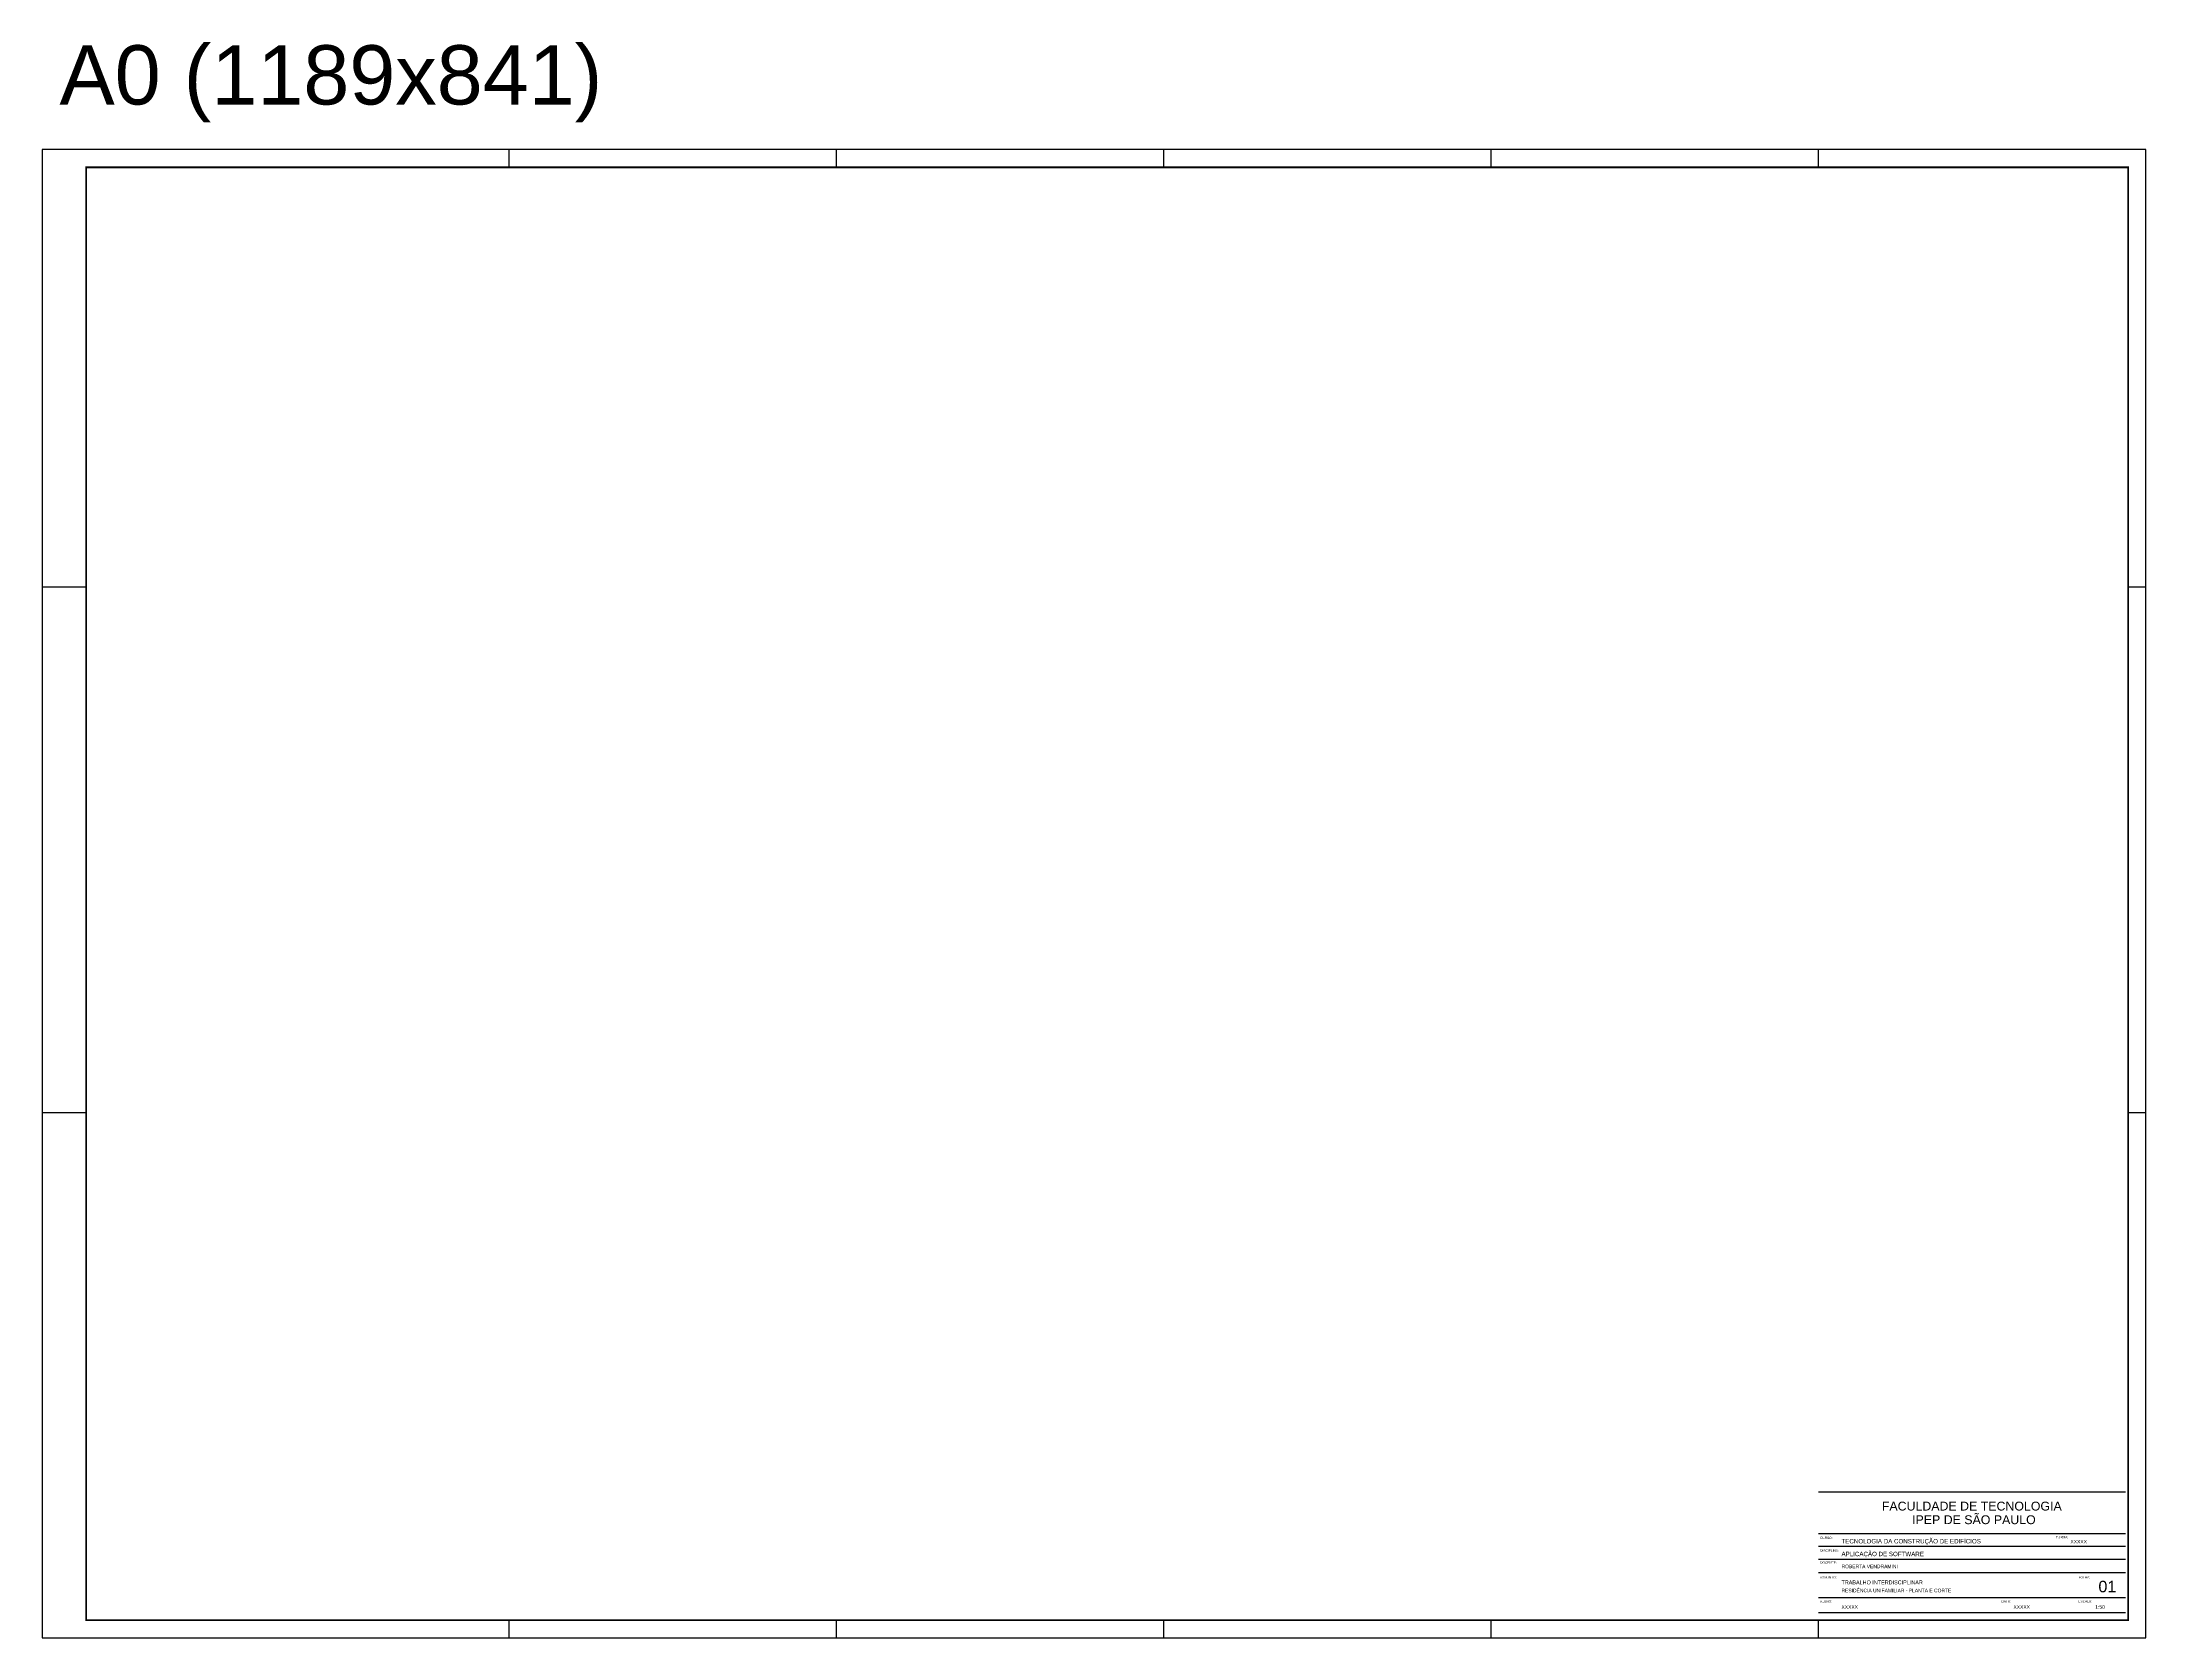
# Paper-space layout 'Folhas ABNT' of a CAD drawing. Header units: millimetres. Extents: x -50 to 3575, y 20 to 922.
# Drawn here: x -50 to 1139, y 20 to 922 of the extents above; entities that cross this region are included whole.
import ezdxf

# ---------------------------------------------------------------- set-up
doc = ezdxf.new("R2010")
doc.units = ezdxf.units.MM
doc.layers.add('ARQ-FOLHA', color=7, linetype='Continuous')
doc.styles.add('arial', font='arial.ttf')

# ---------------------------------------------------------------- blocks, each defined once
blk = doc.blocks.new('FOLHA A0')
at = {"layer": 'ARQ-FOLHA'}
for p, q in [((1189, 0), (0, 0)), ((0, 0), (0, -841)), ((264, -10), (264, 0)), ((449, -10), (449, 0)), ((634, -10), (634, 0)), ((819, -10), (819, 0)), ((1004, -10), (1004, 0)), ((1189, -841), (1189, 0)), ((0, -247), (25, -247)), ((1179, -247), (1189, -247)), ((0, -544), (25, -544)), ((1179, -544), (1189, -544)), ((264, -841), (264, -831)), ((449, -841), (449, -831)), ((634, -841), (634, -831)), ((819, -841), (819, -831)), ((1004, -841), (1004, -831))]:
    blk.add_line(p, q, dxfattribs=at)
at = {"layer": 'ARQ-FOLHA', "const_width": 1}
blk.add_lwpolyline([(1179, -10), (25, -10), (25, -831), (1179, -831), (1179, -10)], dxfattribs=at)
at = {"layer": 'ARQ-FOLHA'}
blk.add_lwpolyline([(0, -841), (1189, -841)], dxfattribs=at)

psp = doc.layouts.new('Folhas ABNT')

# ---------------------------------------------------------------- linework, layer by layer
at = {"layer": 'ARQ-FOLHA'}
for p, q in [((1127.7, 102.3), (954.2, 102.3)), ((1127.7, 78.8), (954.2, 78.8)), ((1127.7, 71.6), (954.2, 71.6)), ((1127.7, 64.4), (954.2, 64.4)), ((1127.7, 56.7), (954.2, 56.7)), ((1127.7, 42.6), (954.2, 42.6)), ((1127.7, 34.2), (954.2, 34.2))]:
    psp.add_line(p, q, dxfattribs=at)

# ---------------------------------------------------------------- block references
psp.add_blockref('FOLHA A0', (-49.8, 861), dxfattribs=at)

# ---------------------------------------------------------------- texts
at = {"layer": 'ARQ-FOLHA', "style": 'arial'}
for s, height, p in [('A0 (1189x841)', 33.477, (-39.9, 886.5)), ('FACULDADE DE TECNOLOGIA ', 5, (990, 92)), ('IPEP DE SÃO PAULO', 5, (1007.1, 84.3)), ('CURSO:', 1.3, (955.1, 75.9)), ('TECNOLOGIA DA CONSTRUÇÃO DE EDIFÍCIOS', 2.5, (967.2, 73.4)), ('TURMA:', 1.3, (1088.4, 76.3)), ('XXXXX', 2, (1096.6, 73.4)), ('DISCIPLINA:', 1.3, (955.1, 68.7)), ('DOCENTE:', 1.3, (955.1, 61.9)), ('APLICAÇÃO DE SOFTWARE', 2.5, (967.2, 66.2)), ('ROBERTA VENDRAMINI', 2, (967.2, 59.4)), ('ASSUNTO:', 1.3, (955.1, 53.6)), ('TRABALHO INTERDISCIPLINAR', 2.2, (967.2, 50.3)), ('RESIDÊNCIA UNIFAMILIAR - PLANTA E CORTE', 2, (967.2, 45.8)), ('FOLHA:', 1.3, (1101.2, 53.6)), ('ALUNO:', 1.3, (955.1, 40)), ('XXXXX', 2, (967.2, 36.5)), ('DATA:', 1.3, (1057.6, 40)), ('XXXXX', 2, (1064.4, 36.5)), ('ESCALA:', 1.3, (1101.1, 40)), ('1:50', 2, (1110.6, 36.5))]:
    psp.add_text(s, height=height, dxfattribs=at).set_placement(p)
psp.add_attdef('01', (1112.4, 45.8), '01', height=6.5, dxfattribs=at)

doc.saveas('drawing.dxf')
